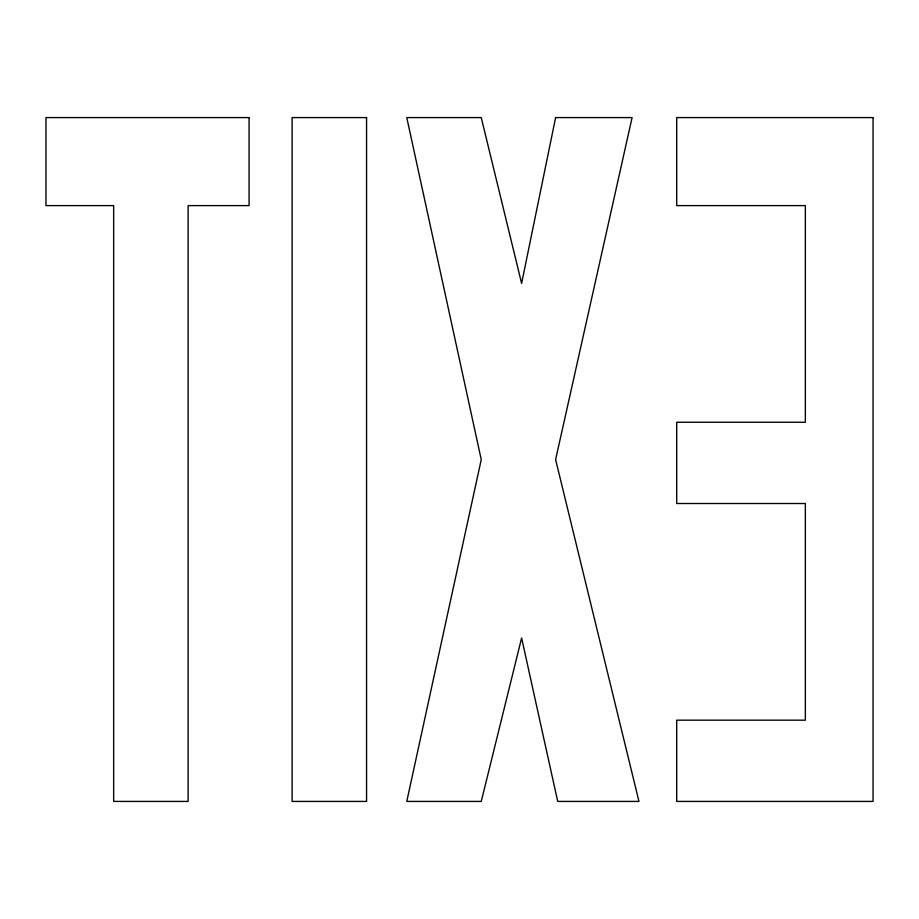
<?xml version="1.0" encoding="UTF-8"?>
<svg xmlns="http://www.w3.org/2000/svg" width="919" height="919" viewBox="0 0 919 919"><rect width="100%" height="100%" fill="white"/><g stroke="black" fill="none" stroke-linecap="round" stroke-linejoin="round"><path stroke-width="1.38" d="M555.616 117.586L521.613 283.397L481.246 117.586L406.772 117.586L481.246 459.58L406.772 801.414L481.246 801.414L521.613 638.004L557.707 801.414L638.958 801.414L555.616 459.58L632.088 117.586L555.616 117.586M249.072 117.586L45.95 117.586L45.95 205.603L113.657 205.603L113.657 801.414L188.131 801.414L188.131 205.603L249.072 205.603L249.072 117.586M366.566 117.586L292.093 117.586L292.093 801.414L366.566 801.414L366.566 117.586M873.05 117.586L676.706 117.586L676.706 205.603L805.343 205.603L805.343 422.258L676.706 422.258L676.706 503.509L805.343 503.509L805.343 720.174L676.706 720.174L676.706 801.414L873.05 801.414L873.05 117.586"/></g></svg>
